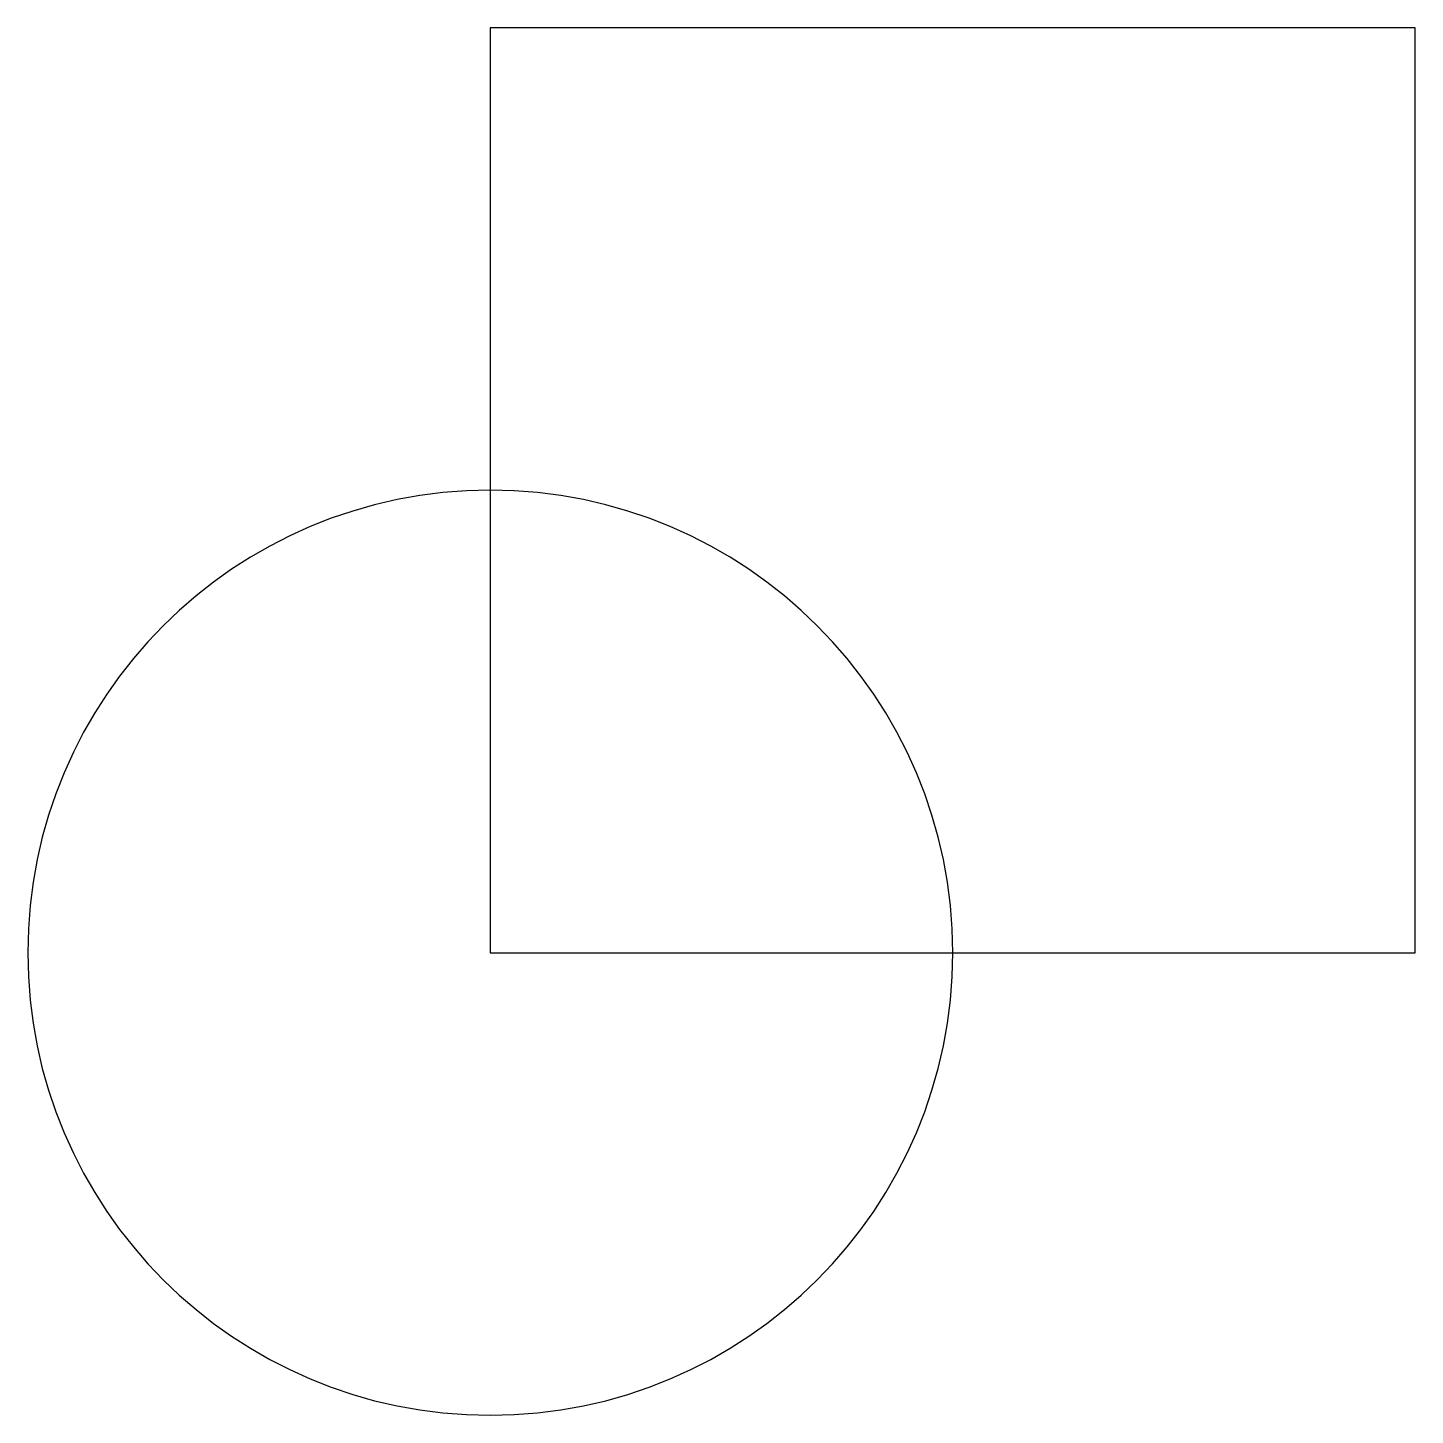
# Model space of a CAD drawing. Header units: metres. Extents: x -5000 to 10000, y -5000 to 10000.
import ezdxf

# ---------------------------------------------------------------- set-up
doc = ezdxf.new("R2010")
doc.units = ezdxf.units.M

msp = doc.modelspace()

# ---------------------------------------------------------------- linework, layer by layer
for p, q in [((10000, 10000), (0, 10000)), ((0, 10000), (0, 0)), ((10000, 0), (10000, 10000)), ((0, 0), (10000, 0))]:
    msp.add_line(p, q)
msp.add_circle((0, 0), 5000)

doc.saveas('drawing.dxf')
